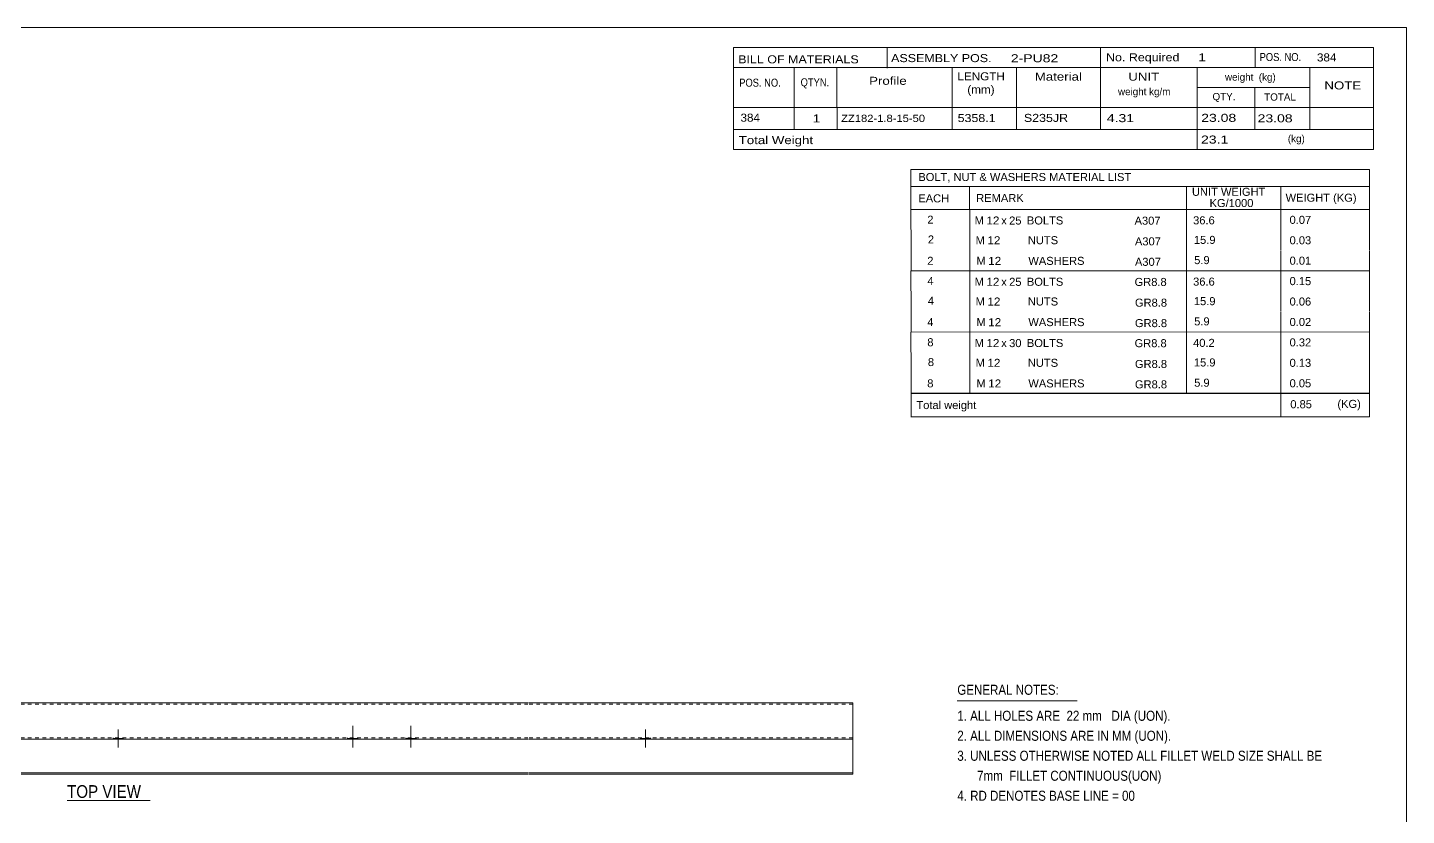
# Model space of a CAD drawing. Header units: millimetres. Extents: x 2 to 579, y 1 to 405.
# Drawn here: x 199.9 to 579, y 188.3 to 405 of the extents above; entities that cross this region are included whole.
import ezdxf

# ---------------------------------------------------------------- set-up
doc = ezdxf.new("R2010")
doc.units = ezdxf.units.MM
doc.linetypes.add('XKITLINE00', pattern=[0])
doc.linetypes.add('XKITLINE01', pattern=[4, 1, -1, 1, -1])
for name, color, linetype, lineweight in [('Bolt', 3, 'Continuous', 0), ('DrawingSheet', 5, 'Continuous', 0), ('OtherObjectType', 7, 'Continuous', 0), ('Part', 2, 'Continuous', 0)]:
    doc.layers.add(name, color=color, linetype=linetype, lineweight=lineweight)
doc.styles.add('ARIAL', font='ARIAL.TTF')
doc.styles.add('ARIAL_NARROW', font='ARIALN.TTF')

# ---------------------------------------------------------------- blocks, each defined once
blk = doc.blocks.new('*A8')
at = {"layer": 'Bolt'}
for points in [[(287.86, 209.25), (287.86, 209.61), (290.66, 209.61), (290.66, 209.25)], [(287.86, 209.25), (287.86, 209.61), (290.66, 209.61), (290.66, 209.25)], [(303.86, 209.25), (303.86, 209.61), (306.66, 209.61), (306.66, 209.25)], [(303.86, 209.25), (303.86, 209.61), (306.66, 209.61), (306.66, 209.25)]]:
    blk.add_hatch(color=3, dxfattribs=at).paths.add_polyline_path(points, flags=17)
at = {"layer": 'Bolt', "color": 3, "linetype": 'XKITLINE00', "lineweight": 0}
for p, q in [((289.26, 212.93), (289.26, 206.93)), ((289.26, 212.93), (289.26, 206.93)), ((305.26, 212.93), (305.26, 206.93)), ((305.26, 212.93), (305.26, 206.93)), ((287.86, 209.61), (287.86, 209.25)), ((287.86, 209.61), (287.86, 209.25)), ((290.66, 209.61), (290.66, 209.25)), ((290.66, 209.61), (290.66, 209.25)), ((303.86, 209.61), (303.86, 209.25)), ((303.86, 209.61), (303.86, 209.25)), ((306.66, 209.61), (306.66, 209.25)), ((306.66, 209.61), (306.66, 209.25))]:
    blk.add_line(p, q, dxfattribs=at)
blk = doc.blocks.new('*A9')
at = {"layer": 'Bolt'}
for points in [[(223.37, 209.25), (223.37, 209.61), (226.17, 209.61), (226.17, 209.25)], [(223.37, 209.25), (223.37, 209.61), (226.17, 209.61), (226.17, 209.25)], [(368.35, 209.25), (368.35, 209.61), (371.15, 209.61), (371.15, 209.25)], [(368.35, 209.25), (368.35, 209.61), (371.15, 209.61), (371.15, 209.25)]]:
    blk.add_hatch(color=3, dxfattribs=at).paths.add_polyline_path(points, flags=17)
at = {"layer": 'Bolt', "color": 3, "linetype": 'XKITLINE00', "lineweight": 0}
for p, q in [((223.37, 209.61), (223.37, 209.25)), ((223.37, 209.61), (223.37, 209.25)), ((224.77, 211.93), (224.77, 206.93)), ((224.77, 211.93), (224.77, 206.93)), ((226.17, 209.61), (226.17, 209.25)), ((226.17, 209.61), (226.17, 209.25)), ((368.35, 209.61), (368.35, 209.25)), ((368.35, 209.61), (368.35, 209.25)), ((369.75, 211.93), (369.75, 206.93)), ((369.75, 211.93), (369.75, 206.93)), ((371.15, 209.61), (371.15, 209.25)), ((371.15, 209.61), (371.15, 209.25))]:
    blk.add_line(p, q, dxfattribs=at)
blk = doc.blocks.new('*A10')
at = {"layer": 'Part', "color": 2, "linetype": 'XKITLINE00', "lineweight": 0}
for p, q in [((256.96, 219.25), (192.58, 219.25)), ((337.45, 219.25), (257.06, 219.25)), ((426.75, 219.25), (337.55, 219.25)), ((426.75, 219.25), (426.75, 199.97)), ((256.96, 209.25), (192.58, 209.25)), ((337.45, 209.25), (257.06, 209.25)), ((426.75, 209.25), (337.55, 209.25)), ((192.58, 199.97), (256.96, 199.97)), ((256.96, 199.61), (192.58, 199.61)), ((257.06, 199.97), (337.45, 199.97)), ((337.45, 199.61), (257.06, 199.61)), ((337.55, 199.97), (426.75, 199.97)), ((426.75, 199.61), (337.55, 199.61)), ((426.75, 199.97), (426.75, 199.61))]:
    blk.add_line(p, q, dxfattribs=at)
at = {"layer": 'Part', "color": 7, "linetype": 'XKITLINE01', "lineweight": 0}
for p, q in [((256.96, 218.89), (192.58, 218.89)), ((337.45, 218.89), (257.06, 218.89)), ((426.75, 218.89), (337.55, 218.89)), ((256.96, 209.61), (192.58, 209.61)), ((337.45, 209.61), (257.06, 209.61)), ((426.75, 209.61), (337.55, 209.61))]:
    blk.add_line(p, q, dxfattribs=at)
blk = doc.blocks.new('*A11')
at = {"layer": 'DrawingSheet', "color": 5, "linetype": 'XKITLINE00', "lineweight": 0}
for p, q in [((579, 405), (5, 405)), ((579, 5), (579, 405))]:
    blk.add_line(p, q, dxfattribs=at)
blk = doc.blocks.new('*A12')
at = {"layer": 'OtherObjectType', "color": 7, "linetype": 'XKITLINE00', "lineweight": 0}
for p, q in [((442.76, 365.95), (442.75, 354.95)), ((442.76, 365.95), (568.88, 365.95)), ((568.88, 365.95), (568.88, 354.95)), ((442.75, 361.3), (568.88, 361.3)), ((458.87, 361.31), (458.87, 354.95)), ((518.57, 361.31), (518.57, 354.95)), ((544.47, 361.29), (544.47, 354.95)), ((442.76, 354.92), (442.76, 349.42)), ((442.77, 354.95), (568.88, 354.95)), ((458.92, 354.95), (458.92, 349.33)), ((518.57, 354.95), (518.57, 349.33)), ((544.5, 354.95), (544.5, 349.45)), ((568.88, 354.95), (568.88, 349.45)), ((442.79, 349.33), (442.79, 343.72)), ((458.95, 349.33), (458.95, 343.71)), ((518.57, 349.33), (518.57, 343.71)), ((544.5, 349.33), (544.5, 343.83)), ((568.88, 349.33), (568.88, 343.83)), ((442.79, 343.7), (442.79, 338.13)), ((458.95, 343.71), (458.95, 338.09)), ((518.57, 343.71), (518.57, 338.09)), ((544.5, 343.71), (544.5, 338.1)), ((568.88, 343.71), (568.88, 338.1)), ((568.88, 338.1), (442.75, 338.13)), ((442.76, 338.06), (442.76, 332.56)), ((458.92, 338.09), (458.92, 332.47)), ((518.57, 338.09), (518.57, 332.47)), ((544.5, 338.09), (544.5, 332.59)), ((568.88, 338.09), (568.88, 332.59)), ((442.79, 332.47), (442.79, 326.86)), ((458.95, 332.47), (458.95, 326.86)), ((518.57, 332.47), (518.57, 326.86)), ((544.5, 332.47), (544.5, 326.97)), ((568.88, 332.47), (568.88, 326.97)), ((442.79, 326.84), (442.79, 321.27)), ((458.95, 326.85), (458.95, 321.24)), ((518.57, 326.86), (518.57, 321.24)), ((544.5, 326.85), (544.5, 321.25)), ((568.88, 326.85), (568.88, 321.24)), ((568.88, 321.24), (442.75, 321.27)), ((442.76, 321.21), (442.76, 315.71)), ((458.92, 321.23), (458.92, 315.62)), ((518.57, 321.24), (518.57, 315.62)), ((544.5, 321.23), (544.5, 315.73)), ((568.88, 321.24), (568.88, 315.74)), ((442.79, 315.62), (442.79, 310)), ((458.95, 315.62), (458.95, 310)), ((518.57, 315.62), (518.57, 310)), ((544.5, 315.61), (544.5, 310.11)), ((568.88, 315.62), (568.88, 310.12)), ((442.79, 309.98), (442.79, 304.42)), ((458.95, 310), (458.95, 304.38)), ((518.57, 310), (518.57, 304.38)), ((544.5, 310), (544.5, 304.39)), ((568.88, 310), (568.88, 304.39)), ((568.88, 304.39), (442.75, 304.42)), ((442.78, 304.38), (442.78, 297.97)), ((442.85, 304.38), (568.87, 304.38)), ((544.5, 304.35), (544.5, 297.93)), ((568.87, 304.35), (568.87, 297.94)), ((442.77, 297.93), (568.87, 297.93))]:
    blk.add_line(p, q, dxfattribs=at)
at = {"layer": 'OtherObjectType', "color": 7, "style": 'ARIAL_NARROW'}
for s, width, p in [('BOLT, NUT & WASHERS MATERIAL LIST', 1.211571, (444.79, 362.79)), ('UNIT WEIGHT', 1.211571, (520.03, 358.72)), ('EACH', 1.211571, (444.78, 356.92)), ('REMARK', 1.211571, (460.7, 357.01)), (' KG/1000', 1.211571, (524.02, 355.63)), ('WEIGHT (KG)', 1.211571, (545.78, 357.1)), ('2', 1.211571, (447.26, 351.05)), ('M', 1.211571, (460.26, 350.85)), ('12', 1.275, (463.5, 350.83)), ('25', 1.211571, (469.76, 350.82)), ('BOLTS', 1.211571, (474.63, 350.84)), ('A307', 1.211571, (504.25, 350.79)), ('36.6', 1.211571, (520.34, 350.88)), ('0.07', 1.211571, (546.87, 351.01)), ('x', 1.211571, (467.58, 350.83)), ('2', 1.211571, (447.4, 345.61)), ('M', 1.211571, (460.54, 345.41)), ('12', 1.275, (463.78, 345.39)), ('NUTS', 1.211571, (474.91, 345.41)), ('A307', 1.211571, (504.35, 345.09)), ('15.9', 1.211571, (520.56, 345.5)), ('0.03', 1.211571, (546.87, 345.39)), ('2', 1.211571, (447.24, 339.74)), ('M', 1.211571, (460.76, 339.74)), ('12', 1.275, (464, 339.72)), ('WASHERS', 1.211571, (475.04, 339.73)), ('A307', 1.211571, (504.35, 339.47)), ('5.9', 1.211571, (520.64, 339.94)), ('0.01', 1.211571, (546.87, 339.78)), ('4', 1.211571, (447.26, 334.2)), ('M', 1.211571, (460.26, 333.99)), ('12', 1.275, (463.5, 333.97)), ('x', 1.211571, (467.58, 333.97)), ('25', 1.211571, (469.76, 333.96)), ('BOLTS', 1.211571, (474.63, 333.98)), ('GR8.8', 1.211571, (504.25, 333.93)), ('36.6', 1.211571, (520.34, 334.02)), ('0.15', 1.211571, (546.87, 334.16)), ('4', 1.211571, (447.4, 328.75)), ('M', 1.211571, (460.54, 328.56)), ('12', 1.275, (463.78, 328.54)), ('NUTS', 1.211571, (474.91, 328.55)), ('GR8.8', 1.211571, (504.35, 328.23)), ('15.9', 1.211571, (520.56, 328.65)), ('0.06', 1.211571, (546.87, 328.54)), ('4', 1.211571, (447.24, 322.88)), ('M', 1.211571, (460.76, 322.88)), ('12', 1.275, (464, 322.86)), ('WASHERS', 1.211571, (475.04, 322.88)), ('GR8.8', 1.211571, (504.35, 322.61)), ('5.9', 1.211571, (520.64, 323.08)), ('0.02', 1.211571, (546.87, 322.92)), ('8', 1.211571, (447.26, 317.34)), ('M', 1.211571, (460.26, 317.13)), ('12', 1.275, (463.5, 317.11)), ('x', 1.211571, (467.58, 317.12)), ('30', 1.211571, (469.76, 317.11)), ('BOLTS', 1.211571, (474.63, 317.13)), ('GR8.8', 1.211571, (504.25, 317.08)), ('40.2', 1.211571, (520.34, 317.17)), ('0.32', 1.211571, (546.87, 317.3)), ('8', 1.211571, (447.4, 311.89)), ('M', 1.211571, (460.54, 311.7)), ('12', 1.275, (463.78, 311.68)), ('NUTS', 1.211571, (474.91, 311.69)), ('GR8.8', 1.211571, (504.35, 311.37)), ('15.9', 1.211571, (520.56, 311.79)), ('0.13', 1.211571, (546.87, 311.68)), ('8', 1.211571, (447.24, 306.03)), ('M', 1.211571, (460.76, 306.03)), ('12', 1.275, (464, 306)), ('WASHERS', 1.211571, (475.04, 306.02)), ('GR8.8', 1.211571, (504.35, 305.76)), ('5.9', 1.211571, (520.64, 306.22)), ('0.05', 1.211571, (546.87, 306.06)), ('Total weight', 1.211571, (444.26, 300.06)), ('0.85', 1.211571, (547.07, 300.29)), ('(KG)', 1.211571, (560.02, 300.38))]:
    blk.add_text(s, height=2.2, dxfattribs=dict(at, width=width)).set_placement(p)
blk = doc.blocks.new('*A13')
at = {"layer": 'OtherObjectType', "color": 7, "linetype": 'XKITLINE00', "lineweight": 0}
blk.add_line((455.5, 219.82), (488.5, 219.82), dxfattribs=at)
at = {"layer": 'OtherObjectType', "color": 7, "style": 'ARIAL_NARROW', "width": 1.008832}
for s, p in [('GENERAL NOTES:', (455.5, 221.47)), ('1. ALL HOLES ARE  22 mm   DIA (UON).', (455.5, 214.32)), ('2. ALL DIMENSIONS ARE IN MM (UON).', (455.5, 208.82)), ('3. UNLESS OTHERWISE NOTED ALL FILLET WELD SIZE SHALL BE', (455.5, 203.32)), ('7mm  FILLET CONTINUOUS(UON)', (460.95, 197.82)), ('4. RD DENOTES BASE LINE = 00', (455.5, 192.32))]:
    blk.add_text(s, height=2.75, dxfattribs=at).set_placement(p)
blk = doc.blocks.new('*A17')
at = {"layer": 'OtherObjectType', "color": 7, "linetype": 'XKITLINE00', "lineweight": 0}
for p, q in [((393.98, 399.5), (569.98, 399.5)), ((393.98, 399.5), (393.98, 388.5)), ((436.26, 399.42), (436.26, 393.87)), ((494.85, 394), (494.85, 399.5)), ((537.43, 393.96), (537.43, 399.42)), ((569.98, 394), (569.98, 399.5)), ((393.98, 394), (569.98, 394)), ((410.64, 394), (410.64, 383)), ((422.4, 393.98), (422.4, 383.03)), ((454.12, 393.99), (454.13, 383)), ((471.78, 393.98), (471.78, 383)), ((494.85, 393.98), (494.85, 383)), ((521.43, 394), (521.43, 383)), ((552.42, 394), (552.42, 383)), ((569.98, 394), (569.98, 388.5)), ((393.98, 388.5), (393.98, 383)), ((521.45, 388.52), (552.45, 388.52)), ((537.28, 388.52), (537.28, 383)), ((569.98, 388.5), (569.98, 383)), ((393.98, 383), (569.98, 383)), ((393.98, 383), (393.98, 376.95)), ((410.63, 383), (410.63, 376.95)), ((422.44, 382.99), (422.44, 376.95)), ((454.12, 383), (454.11, 376.95)), ((471.79, 383), (471.79, 376.95)), ((494.87, 383), (494.87, 376.95)), ((521.44, 383), (521.44, 376.95)), ((537.33, 382.95), (537.33, 376.95)), ((552.43, 383), (552.43, 376.95)), ((569.98, 383), (569.98, 376.95)), ((393.98, 376.95), (569.98, 376.95)), ((393.98, 376.95), (393.98, 371.45)), ((521.44, 376.95), (521.44, 371.45)), ((569.98, 376.95), (569.98, 371.45)), ((393.98, 371.45), (569.98, 371.45))]:
    blk.add_line(p, q, dxfattribs=at)
at = {"layer": 'OtherObjectType', "color": 7, "style": 'ARIAL_NARROW'}
for s, height, width, p in [('BILL OF MATERIALS', 2.2, 1.36, (395.25, 395.16)), ('ASSEMBLY POS.', 2.2, 1.36, (437.3, 395.5)), ('2-PU82', 2.2, 1.525501, (470.23, 395.46)), ('No. Required', 2.2, 1.36, (496.39, 395.72)), ('1', 2.2, 1.525501, (521.75, 395.72)), ('POS. NO.', 2.2, 1.02, (538.63, 395.79)), ('384', 2.2, 1.270501, (554.4, 395.69)), ('POS. NO.', 2.2, 1.02, (395.53, 388.74)), ('QTYN.', 2.2, 1.02, (412.42, 388.84)), ('Profile', 2.2, 1.445, (431.26, 389.25)), ('LENGTH', 2.2, 1.275, (455.54, 390.49)), ('Material', 2.2, 1.445, (476.81, 390.41)), ('UNIT', 2.2, 1.445, (502.52, 390.4)), ('weight  (kg)', 1.98, 1.19, (529.11, 390.39)), ('(mm)', 2.2, 1.275, (458.26, 386.86)), ('weight kg/m', 1.98, 1.19, (499.69, 386.4)), ('QTY.', 1.98, 1.19, (525.68, 385.03)), ('TOTAL', 1.98, 1.19, (539.9, 384.91)), ('NOTE', 2.2, 1.445, (556.44, 387.99)), ('384', 2.2, 1.270501, (395.89, 379.12)), ('1', 2.2, 1.525501, (415.71, 378.91)), ('ZZ182-1.8-15-50', 1.98, 1.355501, (423.56, 379.04)), ('5358.1', 2.2, 1.355501, (455.59, 379.01)), ('S235JR', 2.2, 1.355501, (473.81, 379.05)), ('4.31', 2.2, 1.525501, (496.62, 378.99)), ('23.08', 2.2, 1.525501, (522.57, 379.07)), ('23.08', 2.2, 1.525501, (538.08, 378.94)), ('(kg)', 1.98, 1.19, (546.4, 373.46)), ('Total Weight', 2.2, 1.445, (395.4, 372.94)), ('23.1', 2.2, 1.525501, (522.52, 373.09))]:
    blk.add_text(s, height=height, dxfattribs=dict(at, width=width)).set_placement(p)
blk = doc.blocks.new('*A40')
at = {"layer": 'OtherObjectType', "color": 7, "linetype": 'XKITLINE00', "lineweight": 0}
blk.add_line((210.71, 192.36), (233.53, 192.36), dxfattribs=at)
at = {"layer": 'OtherObjectType', "color": 7, "style": 'ARIAL', "width": 0.85}
blk.add_text('TOP VIEW', height=3.5, dxfattribs=at).set_placement((210.71, 193.11))

msp = doc.modelspace()

# ---------------------------------------------------------------- block references
at = {"lineweight": 0}
for name in ['*A11', '*A17', '*A12', '*A13', '*A8', '*A9', '*A40']:
    msp.add_blockref(name, (0, 0), dxfattribs=at)
at = {"layer": 'Part', "lineweight": 0}
msp.add_blockref('*A10', (0, 0), dxfattribs=at)

doc.saveas('drawing.dxf')
